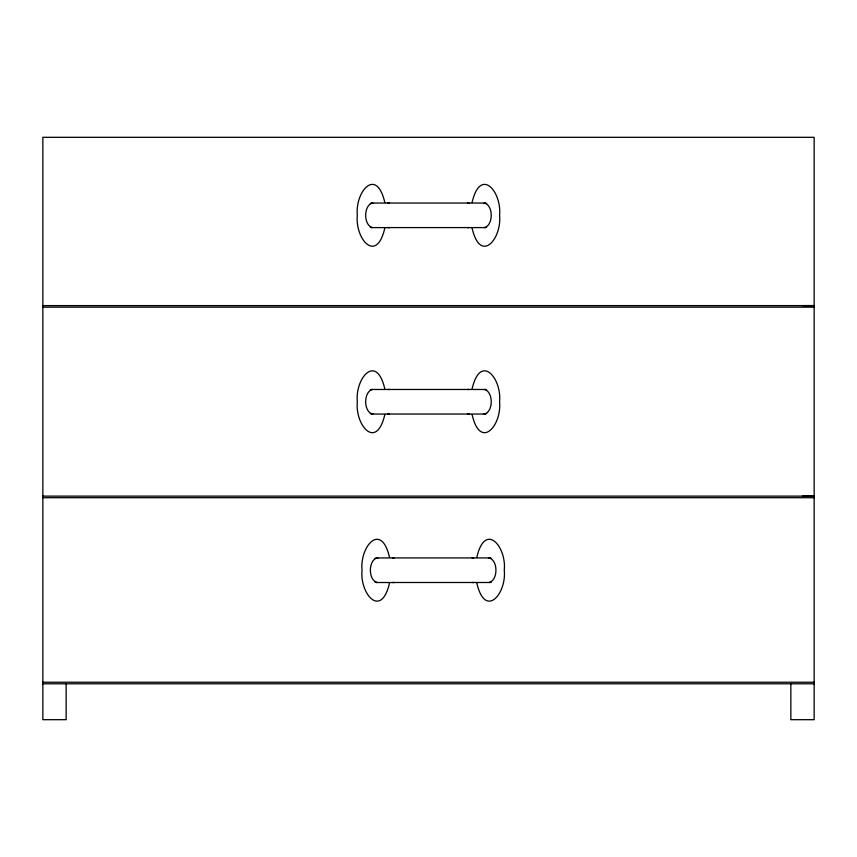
<?xml version="1.0" encoding="UTF-8"?>
<svg xmlns="http://www.w3.org/2000/svg" width="857" height="857" viewBox="0 0 857 857"><rect width="100%" height="100%" fill="white"/><g stroke="black" fill="none" stroke-linecap="round" stroke-linejoin="round"><path stroke-width="1.29" d="M384.836 228.016C376.491 264.449 354.916 238.814 357.326 215.311C354.916 191.807 376.491 166.172 384.836 202.606M384.836 414.467C376.491 450.9 354.916 425.265 357.326 401.751C354.916 378.248 376.491 352.613 384.836 389.046M472.068 202.606C480.413 166.172 501.977 191.807 499.567 215.311C501.977 238.814 480.413 264.449 472.068 228.016M389.549 582.921C381.194 619.354 359.629 593.719 362.04 570.216C359.629 546.702 381.194 521.067 389.549 557.511M472.068 389.046C480.413 352.613 501.977 378.248 499.567 401.751C501.977 425.265 480.413 450.9 472.068 414.467M476.771 557.511C485.126 521.067 506.691 546.702 504.28 570.216C506.691 593.719 485.126 619.354 476.771 582.921M372.516 203.034C363.389 205.23 363.389 225.391 372.516 227.587M484.376 227.587C493.514 225.391 493.514 205.23 484.376 203.034M372.516 389.474C363.389 391.67 363.389 411.831 372.516 414.038M484.376 414.038C493.514 411.831 493.514 391.67 484.376 389.474M377.23 557.928C368.092 560.135 368.092 580.296 377.23 582.492M489.09 582.492C498.217 580.296 498.217 560.135 489.09 557.928M370.235 203.398L373.17 203.398M483.723 203.398L486.669 203.398M485.201 227.641L486.669 227.223M370.235 389.839L371.702 389.421M373.17 413.663L370.235 413.663M486.669 413.663L483.723 413.663M374.948 558.303L377.883 558.303M488.436 558.303L491.372 558.303M489.904 582.546L491.372 582.128M485.405 203.034L371.488 203.034M387.793 227.587L485.405 227.587M485.405 389.474L371.488 389.474M387.793 414.038L485.405 414.038M490.118 557.928L376.202 557.928M392.506 582.492L490.118 582.492M387.793 203.034L389.485 202.98M467.419 227.641L469.1 227.587M387.793 389.474L389.485 389.421M467.419 414.092L469.1 414.038M392.506 557.928L394.188 557.886M472.121 582.546L473.814 582.492M814.15 682.226L42.85 682.226M371.488 227.587L389.485 227.641M42.85 305.606L814.15 305.606L802.506 305.606M42.85 307.17L814.15 307.17M371.488 414.038L389.485 414.092M42.85 496.128L814.15 496.128L802.506 496.128M42.85 497.703L814.15 497.703M376.202 582.492L394.188 582.546M42.85 683.79L814.15 683.79M467.419 202.98L469.004 203.034M467.419 389.421L469.004 389.474M472.121 557.886L473.717 557.928M370.235 227.223L371.702 227.641M485.201 389.421L486.669 389.839M374.948 582.128L376.416 582.546M790.85 683.79L790.85 719.687L814.15 719.687L814.15 137.313L42.85 137.313L42.85 719.687L66.15 719.687L66.15 683.79"/></g></svg>
